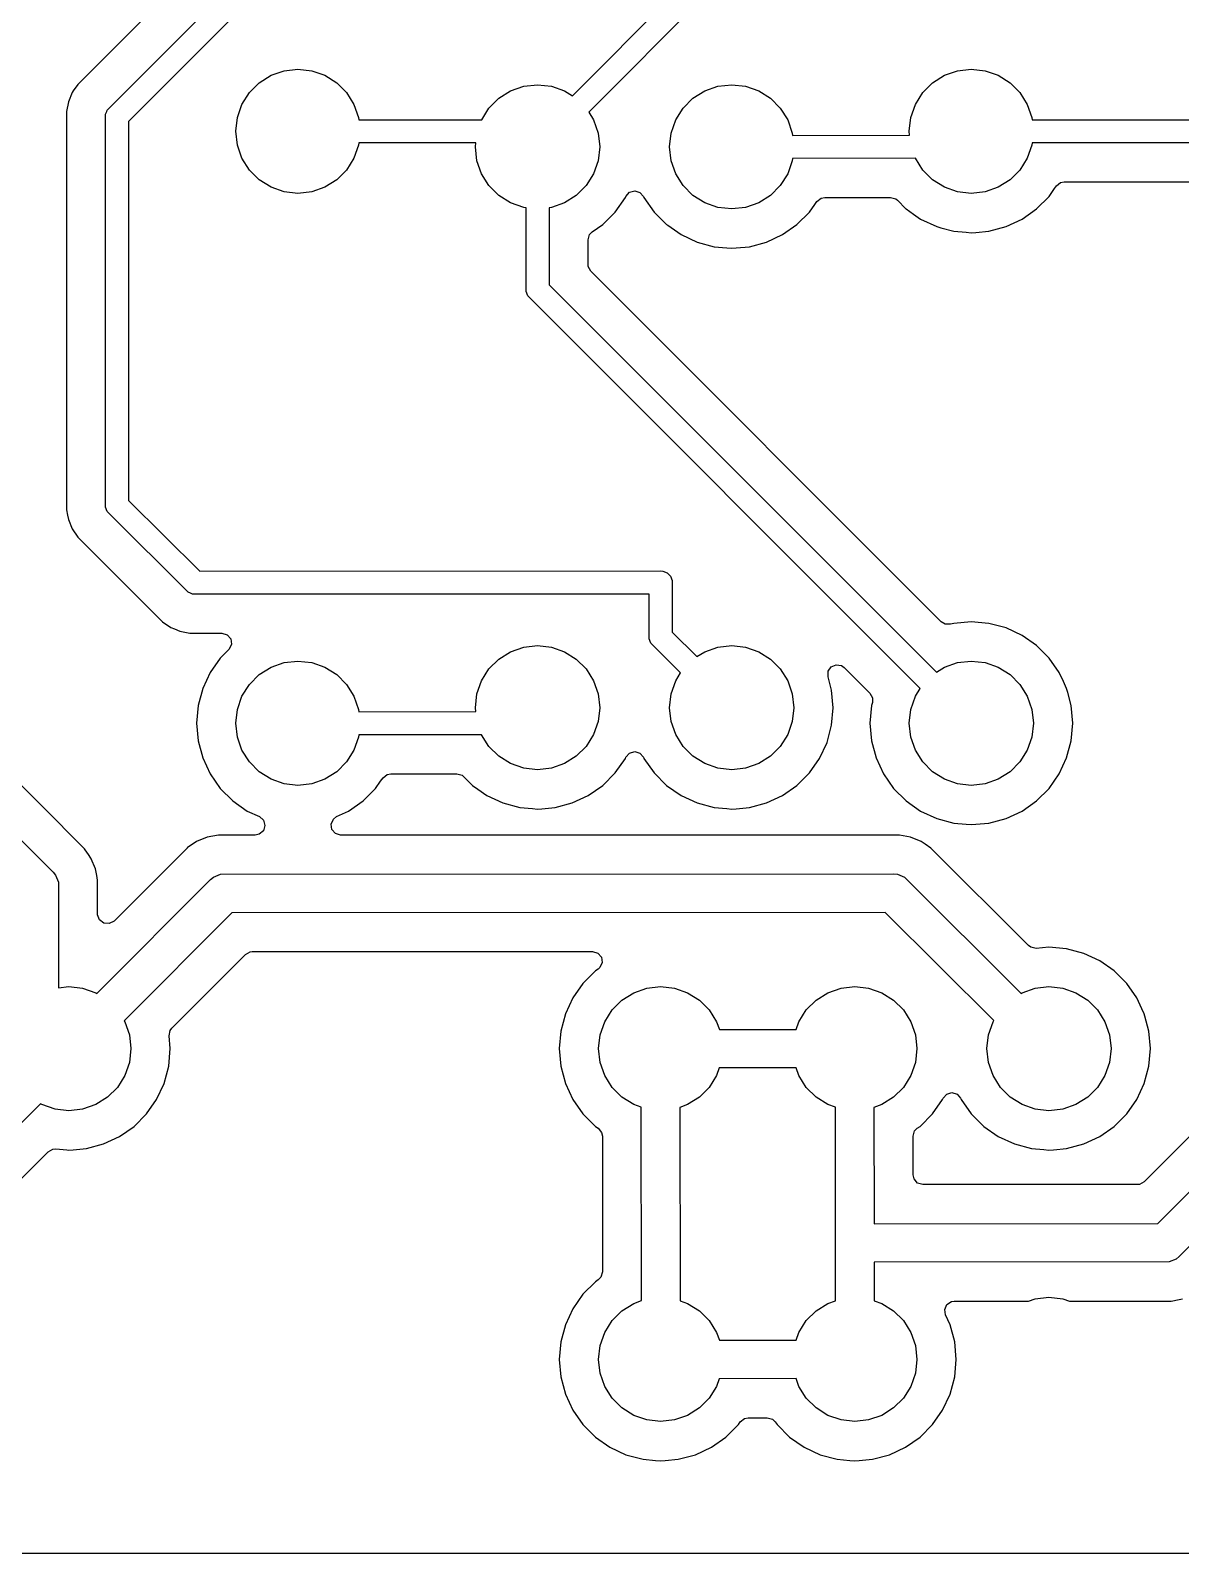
# Model space of a CAD drawing. Extents: x 3.8 to 7.11, y -5.16 to -3.03.
# Drawn here: x 4.385 to 4.968, y -5.157 to -4.386 of the extents above; entities that cross this region are included whole.
import ezdxf

# ---------------------------------------------------------------- set-up
doc = ezdxf.new("R2010")
doc.units = 0
doc.header["$MEASUREMENT"] = 0
doc.layers.add('BLACK', color=7, linetype='CONTINUOUS')

msp = doc.modelspace()

# ---------------------------------------------------------------- linework, layer by layer
at = {"layer": 'BLACK', "linetype": 'CONTINUOUS'}
for p, q in [((4.47708, -4.34497), (4.40924, -4.41281)), ((4.42422, -4.42585), (4.5037, -4.34622)), ((4.65997, -4.41861), (4.73224, -4.34622)), ((4.51017, -4.35629), (4.43493, -4.43169)), ((4.73871, -4.3563), (4.66823, -4.42689)), ((4.5072, -4.40824), (4.51386, -4.40591)), ((4.51386, -4.40591), (4.52087, -4.40512)), ((4.52087, -4.40512), (4.52787, -4.40591)), ((4.52787, -4.40591), (4.53453, -4.40824)), ((4.84854, -4.40824), (4.8552, -4.40591)), ((4.8552, -4.40591), (4.8622, -4.40512)), ((4.8622, -4.40512), (4.86921, -4.40591)), ((4.86921, -4.40591), (4.87587, -4.40824)), ((4.40924, -4.41281), (4.40699, -4.41618)), ((4.40924, -4.41281), (4.40924, -4.41281)), ((4.49624, -4.41698), (4.50123, -4.41199)), ((4.50123, -4.41199), (4.5072, -4.40824)), ((4.53453, -4.40824), (4.5405, -4.41199)), ((4.5405, -4.41199), (4.54549, -4.41698)), ((4.62866, -4.41611), (4.63531, -4.41378)), ((4.63531, -4.41378), (4.64232, -4.41299)), ((4.64232, -4.41299), (4.64933, -4.41378)), ((4.64933, -4.41378), (4.65599, -4.41611)), ((4.72708, -4.41611), (4.73374, -4.41378)), ((4.73374, -4.41378), (4.74075, -4.41299)), ((4.74075, -4.41299), (4.74776, -4.41378)), ((4.74776, -4.41378), (4.75441, -4.41611)), ((4.83758, -4.41698), (4.84257, -4.41199)), ((4.84257, -4.41199), (4.84854, -4.40824)), ((4.87587, -4.40824), (4.88184, -4.41199)), ((4.88184, -4.41199), (4.88683, -4.41698)), ((4.40451, -4.42166), (4.40352, -4.42661)), ((4.40644, -4.417), (4.40451, -4.42166)), ((4.40451, -4.42166), (4.40451, -4.42166)), ((4.40699, -4.41618), (4.40644, -4.417)), ((4.40644, -4.417), (4.40644, -4.417)), ((4.40699, -4.41618), (4.40699, -4.41618)), ((4.49016, -4.42961), (4.49249, -4.42295)), ((4.49249, -4.42295), (4.49624, -4.41698)), ((4.54549, -4.41698), (4.54924, -4.42295)), ((4.54924, -4.42295), (4.55157, -4.42961)), ((4.6177, -4.42485), (4.62269, -4.41986)), ((4.62269, -4.41986), (4.62866, -4.41611)), ((4.65599, -4.41611), (4.65997, -4.41861)), ((4.71612, -4.42485), (4.72111, -4.41986)), ((4.72111, -4.41986), (4.72708, -4.41611)), ((4.75441, -4.41611), (4.76039, -4.41986)), ((4.76039, -4.41986), (4.76537, -4.42485)), ((4.8315, -4.42961), (4.83383, -4.42295)), ((4.83383, -4.42295), (4.83758, -4.41698)), ((4.88683, -4.41698), (4.89058, -4.42295)), ((4.89058, -4.42295), (4.89291, -4.42961)), ((4.40352, -4.42661), (4.40352, -4.62851)), ((4.42323, -4.42913), (4.42334, -4.42798)), ((4.42334, -4.62714), (4.42323, -4.42913)), ((4.42334, -4.42798), (4.42391, -4.42661)), ((4.42391, -4.42661), (4.42422, -4.42585)), ((4.48937, -4.43661), (4.49016, -4.42961)), ((4.55157, -4.42961), (4.55171, -4.43079)), ((4.55171, -4.43079), (4.614, -4.43073)), ((4.614, -4.43073), (4.6177, -4.42485)), ((4.66823, -4.42689), (4.6707, -4.43082)), ((4.6707, -4.43082), (4.67303, -4.43748)), ((4.71004, -4.43748), (4.71237, -4.43082)), ((4.71237, -4.43082), (4.71612, -4.42485)), ((4.76537, -4.42485), (4.76912, -4.43082)), ((4.76912, -4.43082), (4.77145, -4.43748)), ((4.83071, -4.43661), (4.8315, -4.42961)), ((4.89291, -4.42961), (4.89305, -4.4308)), ((4.89305, -4.4308), (4.98885, -4.43073)), ((4.43493, -4.43169), (4.43504, -4.62369)), ((4.49016, -4.44362), (4.48937, -4.43661)), ((4.67303, -4.43748), (4.67382, -4.44449)), ((4.70925, -4.44449), (4.71004, -4.43748)), ((4.77145, -4.43748), (4.77159, -4.43866)), ((4.77159, -4.43866), (4.83093, -4.43861)), ((4.83093, -4.43861), (4.83071, -4.43661)), ((4.49249, -4.45028), (4.49016, -4.44362)), ((4.55157, -4.44362), (4.54924, -4.45028)), ((4.5517, -4.44249), (4.55157, -4.44362)), ((4.61106, -4.44243), (4.5517, -4.44249)), ((4.61083, -4.44449), (4.61106, -4.44243)), ((4.61162, -4.4515), (4.61083, -4.44449)), ((4.67382, -4.44449), (4.67303, -4.4515)), ((4.71004, -4.4515), (4.70925, -4.44449)), ((4.89291, -4.44362), (4.89058, -4.45028)), ((4.89304, -4.4425), (4.89291, -4.44362)), ((4.98884, -4.44243), (4.89304, -4.4425)), ((4.49624, -4.45625), (4.49249, -4.45028)), ((4.54924, -4.45028), (4.54549, -4.45625)), ((4.61395, -4.45815), (4.61162, -4.4515)), ((4.67303, -4.4515), (4.6707, -4.45815)), ((4.71237, -4.45815), (4.71004, -4.4515)), ((4.77145, -4.4515), (4.76912, -4.45815)), ((4.77158, -4.45036), (4.77145, -4.4515)), ((4.83384, -4.4503), (4.77158, -4.45036)), ((4.83758, -4.45625), (4.83384, -4.4503)), ((4.89058, -4.45028), (4.88683, -4.45625)), ((4.50123, -4.46124), (4.49624, -4.45625)), ((4.5072, -4.46499), (4.50123, -4.46124)), ((4.5405, -4.46124), (4.53453, -4.46499)), ((4.54549, -4.45625), (4.5405, -4.46124)), ((4.6177, -4.46413), (4.61395, -4.45815)), ((4.6707, -4.45815), (4.66695, -4.46413)), ((4.71612, -4.46413), (4.71237, -4.45815)), ((4.76912, -4.45815), (4.76537, -4.46413)), ((4.84257, -4.46124), (4.83758, -4.45625)), ((4.84854, -4.46499), (4.84257, -4.46124)), ((4.88184, -4.46124), (4.87587, -4.46499)), ((4.88683, -4.45625), (4.88184, -4.46124)), ((4.51386, -4.46732), (4.5072, -4.46499)), ((4.52087, -4.46811), (4.51386, -4.46732)), ((4.52787, -4.46732), (4.52087, -4.46811)), ((4.53453, -4.46499), (4.52787, -4.46732)), ((4.62269, -4.46911), (4.6177, -4.46413)), ((4.62866, -4.47287), (4.62269, -4.46911)), ((4.66196, -4.46911), (4.65599, -4.47287)), ((4.66695, -4.46413), (4.66196, -4.46911)), ((4.68683, -4.47019), (4.68711, -4.46959)), ((4.68711, -4.46959), (4.68893, -4.46753)), ((4.68893, -4.46753), (4.69157, -4.46677)), ((4.69157, -4.46677), (4.69421, -4.46757)), ((4.69421, -4.46757), (4.69596, -4.46959)), ((4.69596, -4.46959), (4.69624, -4.47019)), ((4.72111, -4.46911), (4.71612, -4.46413)), ((4.72708, -4.47287), (4.72111, -4.46911)), ((4.76039, -4.46911), (4.75441, -4.47287)), ((4.76537, -4.46413), (4.76039, -4.46911)), ((4.8552, -4.46732), (4.84854, -4.46499)), ((4.8622, -4.46811), (4.8552, -4.46732)), ((4.86921, -4.46732), (4.8622, -4.46811)), ((4.87587, -4.46499), (4.86921, -4.46732)), ((4.90158, -4.46965), (4.90443, -4.46558)), ((4.90443, -4.46558), (4.90532, -4.46431)), ((4.90532, -4.46431), (4.90747, -4.46259)), ((4.90747, -4.46259), (4.90932, -4.46222)), ((4.90932, -4.46222), (4.97257, -4.46222)), ((4.63531, -4.47519), (4.62866, -4.47287)), ((4.63646, -4.47532), (4.63531, -4.47519)), ((4.63653, -4.51788), (4.63646, -4.47532)), ((4.64933, -4.47519), (4.64816, -4.47533)), ((4.64816, -4.47533), (4.64822, -4.51444)), ((4.65599, -4.47287), (4.64933, -4.47519)), ((4.68169, -4.47753), (4.68683, -4.47019)), ((4.69624, -4.47019), (4.69624, -4.47019)), ((4.69624, -4.47019), (4.70138, -4.47753)), ((4.73374, -4.47519), (4.72708, -4.47287)), ((4.74075, -4.47598), (4.73374, -4.47519)), ((4.74776, -4.47519), (4.74075, -4.47598)), ((4.75441, -4.47287), (4.74776, -4.47519)), ((4.78012, -4.47753), (4.78283, -4.47365)), ((4.78283, -4.47365), (4.78386, -4.47218)), ((4.78386, -4.47218), (4.78601, -4.47046)), ((4.78601, -4.47046), (4.78786, -4.4701)), ((4.78786, -4.4701), (4.82126, -4.4701)), ((4.82126, -4.4701), (4.8239, -4.47087)), ((4.8239, -4.47087), (4.82471, -4.47153)), ((4.82471, -4.47153), (4.82901, -4.47583)), ((4.82901, -4.47583), (4.82917, -4.47599)), ((4.82917, -4.47599), (4.83284, -4.47856)), ((4.8879, -4.48112), (4.89524, -4.47599)), ((4.89524, -4.47599), (4.90158, -4.46965)), ((4.67001, -4.4876), (4.67536, -4.48386)), ((4.67536, -4.48386), (4.68169, -4.47753)), ((4.70138, -4.47753), (4.70771, -4.48386)), ((4.70771, -4.48386), (4.7083, -4.48427)), ((4.7083, -4.48427), (4.71505, -4.489)), ((4.76645, -4.489), (4.77379, -4.48386)), ((4.77379, -4.48386), (4.78012, -4.47753)), ((4.83284, -4.47856), (4.83651, -4.48112)), ((4.83651, -4.48112), (4.84463, -4.48491)), ((4.84463, -4.48491), (4.84463, -4.48491)), ((4.84463, -4.48491), (4.84463, -4.48491)), ((4.84463, -4.48491), (4.84671, -4.48547)), ((4.87113, -4.48723), (4.87978, -4.48491)), ((4.87978, -4.48491), (4.8879, -4.48112)), ((4.66793, -4.4916), (4.66871, -4.48896)), ((4.66793, -4.5041), (4.66793, -4.4916)), ((4.66871, -4.48896), (4.67001, -4.4876)), ((4.71505, -4.489), (4.72317, -4.49278)), ((4.72317, -4.49278), (4.73182, -4.4951)), ((4.74967, -4.4951), (4.75833, -4.49278)), ((4.75833, -4.49278), (4.76645, -4.489)), ((4.84671, -4.48547), (4.85328, -4.48723)), ((4.85328, -4.48723), (4.85965, -4.48779)), ((4.85965, -4.48779), (4.8622, -4.48801)), ((4.8622, -4.48801), (4.86444, -4.48782)), ((4.8622, -4.48801), (4.8622, -4.48801)), ((4.8622, -4.48801), (4.8622, -4.48801)), ((4.86444, -4.48782), (4.87113, -4.48723)), ((4.73182, -4.4951), (4.7382, -4.49566)), ((4.7382, -4.49566), (4.74075, -4.49588)), ((4.74075, -4.49588), (4.74298, -4.49569)), ((4.74075, -4.49588), (4.74075, -4.49588)), ((4.74075, -4.49588), (4.74075, -4.49588)), ((4.74298, -4.49569), (4.74967, -4.4951)), ((4.66804, -4.50514), (4.66793, -4.5041)), ((4.66936, -4.50755), (4.66804, -4.50514)), ((4.84697, -4.68516), (4.66936, -4.50755)), ((4.64822, -4.51444), (4.84462, -4.7107)), ((4.63741, -4.52001), (4.63653, -4.51788)), ((4.63815, -4.52091), (4.63741, -4.52001)), ((4.83634, -4.71895), (4.63815, -4.52091)), ((4.43504, -4.62369), (4.47106, -4.65956)), ((4.40352, -4.62851), (4.40405, -4.63115)), ((4.40405, -4.63115), (4.40405, -4.63115)), ((4.40405, -4.63115), (4.40451, -4.63345)), ((4.42422, -4.62927), (4.42334, -4.62714)), ((4.42496, -4.63016), (4.42422, -4.62927)), ((4.46522, -4.67026), (4.42496, -4.63016)), ((4.40451, -4.63345), (4.40451, -4.63345)), ((4.40451, -4.63345), (4.40644, -4.63812)), ((4.40644, -4.63812), (4.40924, -4.64231)), ((4.41271, -4.80026), (4.25736, -4.6449)), ((4.40924, -4.64231), (4.40924, -4.64231)), ((4.40924, -4.64231), (4.45218, -4.68525)), ((4.23622, -4.65187), (4.39672, -4.81214)), ((4.47106, -4.65956), (4.70472, -4.65945)), ((4.70472, -4.65945), (4.70588, -4.65956)), ((4.70588, -4.65956), (4.70801, -4.66044)), ((4.70801, -4.66044), (4.70963, -4.66207)), ((4.70963, -4.66207), (4.71052, -4.6642)), ((4.46647, -4.67078), (4.46522, -4.67026)), ((4.71052, -4.6642), (4.71062, -4.69041)), ((4.46735, -4.67115), (4.46647, -4.67078)), ((4.4685, -4.67126), (4.46735, -4.67115)), ((4.69884, -4.67115), (4.4685, -4.67126)), ((4.69893, -4.69387), (4.69884, -4.67115)), ((4.45218, -4.68525), (4.45218, -4.68525)), ((4.45218, -4.68525), (4.45637, -4.68805)), ((4.84894, -4.68636), (4.84697, -4.68516)), ((4.8622, -4.68522), (4.85328, -4.686)), ((4.87113, -4.686), (4.8622, -4.68522)), ((4.8622, -4.68522), (4.8622, -4.68522)), ((4.45637, -4.68805), (4.45637, -4.68805)), ((4.45637, -4.68805), (4.45637, -4.68805)), ((4.45637, -4.68805), (4.45833, -4.68886)), ((4.45833, -4.68886), (4.46103, -4.68998)), ((4.46103, -4.68998), (4.46103, -4.68998)), ((4.46103, -4.68998), (4.46103, -4.68998)), ((4.46103, -4.68998), (4.46598, -4.69096)), ((4.46598, -4.69096), (4.46598, -4.69096)), ((4.46598, -4.69096), (4.48232, -4.69096)), ((4.48232, -4.69096), (4.48496, -4.69174)), ((4.48496, -4.69174), (4.48676, -4.69382)), ((4.71062, -4.69041), (4.72312, -4.70285)), ((4.85169, -4.68643), (4.84894, -4.68636)), ((4.85328, -4.686), (4.85169, -4.68643)), ((4.85328, -4.686), (4.85328, -4.686)), ((4.87978, -4.68832), (4.87113, -4.686)), ((4.87113, -4.686), (4.87113, -4.686)), ((4.87113, -4.686), (4.87113, -4.686)), ((4.87113, -4.686), (4.87113, -4.686)), ((4.87113, -4.686), (4.87113, -4.686)), ((4.8879, -4.6921), (4.87978, -4.68832)), ((4.87978, -4.68832), (4.87978, -4.68832)), ((4.89524, -4.69724), (4.8879, -4.6921)), ((4.8879, -4.6921), (4.8879, -4.6921)), ((4.48577, -4.6993), (4.48149, -4.70358)), ((4.48601, -4.69904), (4.48577, -4.6993)), ((4.48715, -4.69654), (4.48601, -4.69904)), ((4.48676, -4.69382), (4.48715, -4.69654)), ((4.62269, -4.70412), (4.62866, -4.70036)), ((4.62866, -4.70036), (4.63531, -4.69803)), ((4.63531, -4.69803), (4.64232, -4.69724)), ((4.64232, -4.69724), (4.64933, -4.69803)), ((4.64933, -4.69803), (4.65599, -4.70036)), ((4.65599, -4.70036), (4.66196, -4.70412)), ((4.69981, -4.696), (4.69893, -4.69387)), ((4.70055, -4.69689), (4.69981, -4.696)), ((4.71485, -4.71113), (4.70055, -4.69689)), ((4.72312, -4.70285), (4.72708, -4.70036)), ((4.72708, -4.70036), (4.73374, -4.69803)), ((4.73374, -4.69803), (4.74075, -4.69724)), ((4.74075, -4.69724), (4.74776, -4.69803)), ((4.74776, -4.69803), (4.75441, -4.70036)), ((4.75441, -4.70036), (4.76039, -4.70412)), ((4.90158, -4.70358), (4.89524, -4.69724)), ((4.48149, -4.70358), (4.47636, -4.71092)), ((4.50123, -4.71199), (4.5072, -4.70824)), ((4.5072, -4.70824), (4.51386, -4.70591)), ((4.51386, -4.70591), (4.52087, -4.70512)), ((4.52087, -4.70512), (4.52787, -4.70591)), ((4.52787, -4.70591), (4.53453, -4.70824)), ((4.53453, -4.70824), (4.5405, -4.71199)), ((4.6177, -4.7091), (4.62269, -4.70412)), ((4.66196, -4.70412), (4.66695, -4.7091)), ((4.76039, -4.70412), (4.76537, -4.7091)), ((4.78962, -4.71032), (4.79116, -4.70804)), ((4.79116, -4.70804), (4.79369, -4.70696)), ((4.79369, -4.70696), (4.7964, -4.70741)), ((4.7964, -4.70741), (4.79772, -4.70835)), ((4.79772, -4.70835), (4.81075, -4.72138)), ((4.84462, -4.7107), (4.84854, -4.70824)), ((4.84854, -4.70824), (4.8552, -4.70591)), ((4.8552, -4.70591), (4.8622, -4.70512)), ((4.8622, -4.70512), (4.86921, -4.70591)), ((4.86921, -4.70591), (4.87587, -4.70824)), ((4.87587, -4.70824), (4.88184, -4.71199)), ((4.90672, -4.71092), (4.90158, -4.70358)), ((4.90158, -4.70358), (4.90158, -4.70358)), ((4.47636, -4.71092), (4.47257, -4.71904)), ((4.47636, -4.71092), (4.47636, -4.71092)), ((4.49624, -4.71698), (4.50123, -4.71199)), ((4.5405, -4.71199), (4.54549, -4.71698)), ((4.61162, -4.72173), (4.61395, -4.71507)), ((4.61395, -4.71507), (4.6177, -4.7091)), ((4.66695, -4.7091), (4.6707, -4.71507)), ((4.6707, -4.71507), (4.67303, -4.72173)), ((4.71004, -4.72173), (4.71237, -4.71507)), ((4.71237, -4.71507), (4.71485, -4.71113)), ((4.76537, -4.7091), (4.76912, -4.71507)), ((4.76912, -4.71507), (4.77145, -4.72173)), ((4.78956, -4.71307), (4.78962, -4.71032)), ((4.79136, -4.71982), (4.78956, -4.71307)), ((4.88184, -4.71199), (4.88683, -4.71698)), ((4.90885, -4.7155), (4.90672, -4.71092)), ((4.9105, -4.71904), (4.90885, -4.7155)), ((4.47257, -4.71904), (4.47025, -4.72769)), ((4.47257, -4.71904), (4.47257, -4.71904)), ((4.49016, -4.72961), (4.49249, -4.72295)), ((4.49249, -4.72295), (4.49624, -4.71698)), ((4.54549, -4.71698), (4.54924, -4.72295)), ((4.54924, -4.72295), (4.55157, -4.72961)), ((4.61083, -4.72874), (4.61162, -4.72173)), ((4.67303, -4.72173), (4.67382, -4.72874)), ((4.70925, -4.72874), (4.71004, -4.72173)), ((4.77145, -4.72173), (4.77224, -4.72874)), ((4.79214, -4.72874), (4.79136, -4.71982)), ((4.81075, -4.72138), (4.81207, -4.72379)), ((4.81207, -4.72379), (4.81202, -4.7261)), ((4.8315, -4.72961), (4.83383, -4.72295)), ((4.83383, -4.72295), (4.83634, -4.71895)), ((4.88683, -4.71698), (4.89058, -4.72295)), ((4.89058, -4.72295), (4.89291, -4.72961)), ((4.91106, -4.72112), (4.9105, -4.71904)), ((4.9105, -4.71904), (4.9105, -4.71904)), ((4.91282, -4.72769), (4.91106, -4.72112)), ((4.47025, -4.72769), (4.46947, -4.73661)), ((4.47025, -4.72769), (4.47025, -4.72769)), ((4.48937, -4.73661), (4.49016, -4.72961)), ((4.55157, -4.72961), (4.55171, -4.73079)), ((4.55171, -4.73079), (4.61105, -4.73073)), ((4.61105, -4.73073), (4.61083, -4.72874)), ((4.67382, -4.72874), (4.67303, -4.73575)), ((4.71004, -4.73575), (4.70925, -4.72874)), ((4.77224, -4.72874), (4.77145, -4.73575)), ((4.79136, -4.73767), (4.79214, -4.72874)), ((4.81159, -4.72769), (4.81081, -4.73661)), ((4.81202, -4.7261), (4.81159, -4.72769)), ((4.81159, -4.72769), (4.81159, -4.72769)), ((4.83071, -4.73661), (4.8315, -4.72961)), ((4.89291, -4.72961), (4.8937, -4.73661)), ((4.9136, -4.73661), (4.91282, -4.72769)), ((4.46947, -4.73661), (4.46947, -4.73661)), ((4.46947, -4.73661), (4.47025, -4.74554)), ((4.49016, -4.74362), (4.48937, -4.73661)), ((4.67303, -4.73575), (4.6707, -4.74241)), ((4.71237, -4.74241), (4.71004, -4.73575)), ((4.77145, -4.73575), (4.76912, -4.74241)), ((4.78904, -4.74632), (4.79136, -4.73767)), ((4.81081, -4.73661), (4.81081, -4.73661)), ((4.81081, -4.73661), (4.81159, -4.74554)), ((4.8315, -4.74362), (4.83071, -4.73661)), ((4.8937, -4.73661), (4.89291, -4.74362)), ((4.91282, -4.74554), (4.9136, -4.73661)), ((4.47025, -4.74554), (4.47025, -4.74554)), ((4.47025, -4.74554), (4.47257, -4.75419)), ((4.49249, -4.75028), (4.49016, -4.74362)), ((4.55157, -4.74362), (4.54924, -4.75028)), ((4.5517, -4.74249), (4.55157, -4.74362)), ((4.61396, -4.74243), (4.5517, -4.74249)), ((4.6177, -4.74838), (4.61396, -4.74243)), ((4.6707, -4.74241), (4.66695, -4.74838)), ((4.71612, -4.74838), (4.71237, -4.74241)), ((4.76912, -4.74241), (4.76537, -4.74838)), ((4.78526, -4.75444), (4.78904, -4.74632)), ((4.81159, -4.74554), (4.81159, -4.74554)), ((4.81159, -4.74554), (4.81391, -4.75419)), ((4.83383, -4.75028), (4.8315, -4.74362)), ((4.89291, -4.74362), (4.89058, -4.75028)), ((4.9105, -4.75419), (4.91282, -4.74554)), ((4.47257, -4.75419), (4.47257, -4.75419)), ((4.47257, -4.75419), (4.47636, -4.76231)), ((4.49624, -4.75625), (4.49249, -4.75028)), ((4.54924, -4.75028), (4.54549, -4.75625)), ((4.62269, -4.75336), (4.6177, -4.74838)), ((4.62866, -4.75712), (4.62269, -4.75336)), ((4.66196, -4.75336), (4.65599, -4.75712)), ((4.66695, -4.74838), (4.66196, -4.75336)), ((4.68169, -4.76178), (4.68683, -4.75444)), ((4.68683, -4.75444), (4.68711, -4.75384)), ((4.68711, -4.75384), (4.68893, -4.75178)), ((4.68893, -4.75178), (4.69157, -4.75102)), ((4.69157, -4.75102), (4.69421, -4.75182)), ((4.69421, -4.75182), (4.69596, -4.75384)), ((4.69596, -4.75384), (4.69624, -4.75444)), ((4.69624, -4.75444), (4.69624, -4.75444)), ((4.69624, -4.75444), (4.70138, -4.76178)), ((4.72111, -4.75336), (4.71612, -4.74838)), ((4.72708, -4.75712), (4.72111, -4.75336)), ((4.76039, -4.75336), (4.75441, -4.75712)), ((4.76537, -4.74838), (4.76039, -4.75336)), ((4.78012, -4.76178), (4.78526, -4.75444)), ((4.81391, -4.75419), (4.81391, -4.75419)), ((4.81391, -4.75419), (4.81769, -4.76231)), ((4.83758, -4.75625), (4.83383, -4.75028)), ((4.89058, -4.75028), (4.88683, -4.75625)), ((4.90672, -4.76231), (4.9105, -4.75419)), ((4.47636, -4.76231), (4.47636, -4.76231)), ((4.47636, -4.76231), (4.48149, -4.76965)), ((4.50123, -4.76124), (4.49624, -4.75625)), ((4.5072, -4.76499), (4.50123, -4.76124)), ((4.5405, -4.76124), (4.53453, -4.76499)), ((4.54549, -4.75625), (4.5405, -4.76124)), ((4.56398, -4.76431), (4.56613, -4.76259)), ((4.56613, -4.76259), (4.56798, -4.76222)), ((4.56798, -4.76222), (4.60138, -4.76222)), ((4.60138, -4.76222), (4.60402, -4.763)), ((4.63531, -4.75945), (4.62866, -4.75712)), ((4.64232, -4.76024), (4.63531, -4.75945)), ((4.64933, -4.75945), (4.64232, -4.76024)), ((4.65599, -4.75712), (4.64933, -4.75945)), ((4.67536, -4.76811), (4.68169, -4.76178)), ((4.70138, -4.76178), (4.70771, -4.76811)), ((4.73374, -4.75945), (4.72708, -4.75712)), ((4.74075, -4.76024), (4.73374, -4.75945)), ((4.74776, -4.75945), (4.74075, -4.76024)), ((4.75441, -4.75712), (4.74776, -4.75945)), ((4.77379, -4.76811), (4.78012, -4.76178)), ((4.81769, -4.76231), (4.81769, -4.76231)), ((4.81769, -4.76231), (4.82283, -4.76965)), ((4.84257, -4.76124), (4.83758, -4.75625)), ((4.84854, -4.76499), (4.84257, -4.76124)), ((4.88184, -4.76124), (4.87587, -4.76499)), ((4.88683, -4.75625), (4.88184, -4.76124)), ((4.90158, -4.76965), (4.90672, -4.76231)), ((4.48149, -4.76965), (4.48783, -4.77599)), ((4.51386, -4.76732), (4.5072, -4.76499)), ((4.52087, -4.76811), (4.51386, -4.76732)), ((4.52787, -4.76732), (4.52087, -4.76811)), ((4.53453, -4.76499), (4.52787, -4.76732)), ((4.5539, -4.77599), (4.56024, -4.76965)), ((4.56024, -4.76965), (4.56277, -4.76604)), ((4.56277, -4.76604), (4.56398, -4.76431)), ((4.60402, -4.763), (4.60483, -4.76365)), ((4.60483, -4.76365), (4.60886, -4.76768)), ((4.60886, -4.76768), (4.60929, -4.76811)), ((4.60929, -4.76811), (4.61196, -4.76998)), ((4.61196, -4.76998), (4.61662, -4.77325)), ((4.66802, -4.77325), (4.67536, -4.76811)), ((4.70771, -4.76811), (4.70771, -4.76811)), ((4.70771, -4.76811), (4.71505, -4.77325)), ((4.76645, -4.77325), (4.77379, -4.76811)), ((4.82283, -4.76965), (4.82917, -4.77599)), ((4.8552, -4.76732), (4.84854, -4.76499)), ((4.8622, -4.76811), (4.8552, -4.76732)), ((4.86921, -4.76732), (4.8622, -4.76811)), ((4.87587, -4.76499), (4.86921, -4.76732)), ((4.89524, -4.77599), (4.90158, -4.76965)), ((4.48783, -4.77599), (4.48783, -4.77599)), ((4.48783, -4.77599), (4.49517, -4.78112)), ((4.54656, -4.78112), (4.5539, -4.77599)), ((4.61662, -4.77325), (4.62474, -4.77704)), ((4.62474, -4.77704), (4.6334, -4.77936)), ((4.65125, -4.77936), (4.6599, -4.77704)), ((4.6599, -4.77704), (4.66802, -4.77325)), ((4.71505, -4.77325), (4.72317, -4.77704)), ((4.72317, -4.77704), (4.73182, -4.77936)), ((4.74967, -4.77936), (4.75833, -4.77704)), ((4.75833, -4.77704), (4.76645, -4.77325)), ((4.82917, -4.77599), (4.82917, -4.77599)), ((4.82917, -4.77599), (4.83651, -4.78112)), ((4.8879, -4.78112), (4.89524, -4.77599)), ((4.49517, -4.78112), (4.50129, -4.78398)), ((4.50129, -4.78398), (4.50336, -4.7858)), ((4.50336, -4.7858), (4.50411, -4.78844)), ((4.53767, -4.78771), (4.53881, -4.78521)), ((4.53881, -4.78521), (4.54044, -4.78398)), ((4.54044, -4.78398), (4.54656, -4.78112)), ((4.6334, -4.77936), (4.63977, -4.77991)), ((4.63977, -4.77991), (4.64232, -4.78014)), ((4.64232, -4.78014), (4.64455, -4.77994)), ((4.64232, -4.78014), (4.64232, -4.78014)), ((4.64232, -4.78014), (4.64232, -4.78014)), ((4.64455, -4.77994), (4.65125, -4.77936)), ((4.73182, -4.77936), (4.7382, -4.77991)), ((4.7382, -4.77991), (4.74075, -4.78014)), ((4.74075, -4.78014), (4.74298, -4.77994)), ((4.74075, -4.78014), (4.74075, -4.78014)), ((4.74075, -4.78014), (4.74075, -4.78014)), ((4.74298, -4.77994), (4.74967, -4.77936)), ((4.83651, -4.78112), (4.84463, -4.78491)), ((4.84463, -4.78491), (4.85328, -4.78723)), ((4.87113, -4.78723), (4.87978, -4.78491)), ((4.87978, -4.78491), (4.8879, -4.78112)), ((4.48055, -4.79329), (4.47485, -4.79442)), ((4.49923, -4.79329), (4.48055, -4.79329)), ((4.50122, -4.79286), (4.49923, -4.79329)), ((4.50332, -4.79108), (4.50122, -4.79286)), ((4.50411, -4.78844), (4.50332, -4.79108)), ((4.53806, -4.79043), (4.53767, -4.78771)), ((4.53986, -4.79251), (4.53806, -4.79043)), ((4.5425, -4.79329), (4.53986, -4.79251)), ((4.82574, -4.79329), (4.5425, -4.79329)), ((4.83145, -4.79442), (4.82574, -4.79329)), ((4.82574, -4.79329), (4.82574, -4.79329)), ((4.85328, -4.78723), (4.85965, -4.78779)), ((4.85965, -4.78779), (4.8622, -4.78801)), ((4.8622, -4.78801), (4.86444, -4.78782)), ((4.8622, -4.78801), (4.8622, -4.78801)), ((4.8622, -4.78801), (4.8622, -4.78801)), ((4.86444, -4.78782), (4.87113, -4.78723)), ((4.41303, -4.80074), (4.41271, -4.80026)), ((4.41271, -4.80026), (4.41271, -4.80026)), ((4.41465, -4.80316), (4.41303, -4.80074)), ((4.46463, -4.79988), (4.42764, -4.83687)), ((4.46477, -4.79979), (4.46463, -4.79988)), ((4.46463, -4.79988), (4.46463, -4.79988)), ((4.46947, -4.79665), (4.46477, -4.79979)), ((4.46477, -4.79979), (4.46477, -4.79979)), ((4.47485, -4.79442), (4.46947, -4.79665)), ((4.46947, -4.79665), (4.46947, -4.79665)), ((4.47485, -4.79442), (4.47485, -4.79442)), ((4.83683, -4.79665), (4.83145, -4.79442)), ((4.83145, -4.79442), (4.83145, -4.79442)), ((4.83877, -4.79795), (4.83683, -4.79665)), ((4.84167, -4.79988), (4.83877, -4.79795)), ((4.83877, -4.79795), (4.83877, -4.79795)), ((4.89113, -4.84934), (4.84167, -4.79988)), ((4.84167, -4.79988), (4.84167, -4.79988)), ((4.41595, -4.8051), (4.41465, -4.80316)), ((4.41597, -4.80514), (4.41595, -4.8051)), ((4.41604, -4.80532), (4.41597, -4.80514)), ((4.41818, -4.81048), (4.41604, -4.80532)), ((4.39672, -4.81214), (4.39795, -4.81363)), ((4.39795, -4.81363), (4.39942, -4.81718)), ((4.41835, -4.81134), (4.41818, -4.81048)), ((4.41883, -4.81377), (4.41835, -4.81134)), ((4.41931, -4.81619), (4.41883, -4.81377)), ((4.41899, -4.87358), (4.4765, -4.81587)), ((4.41931, -4.83342), (4.41931, -4.81619)), ((4.4765, -4.81587), (4.478, -4.81465)), ((4.478, -4.81465), (4.48154, -4.81318)), ((4.478, -4.81465), (4.478, -4.81465)), ((4.48154, -4.81318), (4.82283, -4.81299)), ((4.82283, -4.81299), (4.82475, -4.81318)), ((4.82475, -4.81318), (4.8283, -4.81465)), ((4.8283, -4.81465), (4.82831, -4.81466)), ((4.82831, -4.81466), (4.88738, -4.87353)), ((4.39942, -4.81718), (4.39942, -4.81719)), ((4.39942, -4.81719), (4.39956, -4.87066)), ((4.41932, -4.83376), (4.41931, -4.83342)), ((4.42028, -4.83634), (4.41932, -4.83376)), ((4.42249, -4.83799), (4.42028, -4.83634)), ((4.42523, -4.83819), (4.42249, -4.83799)), ((4.42764, -4.83687), (4.42523, -4.83819)), ((4.48729, -4.83268), (4.43277, -4.88738)), ((4.81858, -4.83249), (4.48729, -4.83268)), ((4.87358, -4.8873), (4.81858, -4.83249)), ((5.07959, -4.83925), (4.94982, -4.96902)), ((4.45696, -4.89113), (4.49427, -4.85381)), ((4.49427, -4.85381), (4.49669, -4.85249)), ((4.49669, -4.85249), (4.49773, -4.85238)), ((4.49773, -4.85238), (4.67023, -4.85238)), ((4.67023, -4.85238), (4.67287, -4.85316)), ((4.67287, -4.85316), (4.67467, -4.85524)), ((4.67467, -4.85524), (4.67506, -4.85796)), ((4.89231, -4.85021), (4.89113, -4.84934)), ((4.89501, -4.85075), (4.89231, -4.85021)), ((4.90157, -4.85018), (4.89501, -4.85075)), ((4.9105, -4.85096), (4.90157, -4.85018)), ((4.90157, -4.85018), (4.90157, -4.85018)), ((4.91915, -4.85328), (4.9105, -4.85096)), ((4.9105, -4.85096), (4.9105, -4.85096)), ((4.9105, -4.85096), (4.9105, -4.85096)), ((4.9105, -4.85096), (4.9105, -4.85096)), ((4.9105, -4.85096), (4.9105, -4.85096)), ((4.92727, -4.85706), (4.91915, -4.85328)), ((4.91915, -4.85328), (4.91915, -4.85328)), ((4.95681, -4.99016), (5.09147, -4.85525)), ((4.67169, -4.8622), (4.66535, -4.86854)), ((4.67303, -4.86126), (4.67169, -4.8622)), ((4.67392, -4.86046), (4.67303, -4.86126)), ((4.67506, -4.85796), (4.67392, -4.86046)), ((4.93461, -4.8622), (4.92727, -4.85706)), ((4.92727, -4.85706), (4.92727, -4.85706)), ((4.94095, -4.86854), (4.93461, -4.8622)), ((4.39956, -4.87066), (4.40472, -4.87008)), ((4.40472, -4.87008), (4.41173, -4.87087)), ((4.41173, -4.87087), (4.41839, -4.8732)), ((4.66535, -4.86854), (4.66021, -4.87588)), ((4.69106, -4.8732), (4.69772, -4.87087)), ((4.69772, -4.87087), (4.70472, -4.87008)), ((4.70472, -4.87008), (4.71173, -4.87087)), ((4.71173, -4.87087), (4.71839, -4.8732)), ((4.78948, -4.8732), (4.79614, -4.87087)), ((4.79614, -4.87087), (4.80315, -4.87008)), ((4.80315, -4.87008), (4.81016, -4.87087)), ((4.81016, -4.87087), (4.81682, -4.8732)), ((4.88791, -4.8732), (4.89457, -4.87087)), ((4.89457, -4.87087), (4.90157, -4.87008)), ((4.90157, -4.87008), (4.90858, -4.87087)), ((4.90858, -4.87087), (4.91524, -4.8732)), ((4.94609, -4.87588), (4.94095, -4.86854)), ((4.94095, -4.86854), (4.94095, -4.86854)), ((4.41839, -4.8732), (4.41899, -4.87358)), ((4.66021, -4.87588), (4.65643, -4.884)), ((4.66021, -4.87588), (4.66021, -4.87588)), ((4.6801, -4.88194), (4.68509, -4.87695)), ((4.68509, -4.87695), (4.69106, -4.8732)), ((4.71839, -4.8732), (4.72436, -4.87695)), ((4.72436, -4.87695), (4.72935, -4.88194)), ((4.77853, -4.88194), (4.78351, -4.87695)), ((4.78351, -4.87695), (4.78948, -4.8732)), ((4.81682, -4.8732), (4.82279, -4.87695)), ((4.82279, -4.87695), (4.82777, -4.88194)), ((4.88738, -4.87353), (4.88791, -4.8732)), ((4.91524, -4.8732), (4.92121, -4.87695)), ((4.92121, -4.87695), (4.9262, -4.88194)), ((4.94863, -4.88133), (4.94609, -4.87588)), ((5.10224, -4.87205), (4.96759, -5.00696)), ((4.65643, -4.884), (4.65411, -4.89265)), ((4.65643, -4.884), (4.65643, -4.884)), ((4.67635, -4.88791), (4.6801, -4.88194)), ((4.72935, -4.88194), (4.7331, -4.88791)), ((4.77477, -4.88791), (4.77853, -4.88194)), ((4.82777, -4.88194), (4.83153, -4.88791)), ((4.9262, -4.88194), (4.92995, -4.88791)), ((4.94987, -4.884), (4.94863, -4.88133)), ((4.95018, -4.88516), (4.94987, -4.884)), ((4.94987, -4.884), (4.94987, -4.884)), ((4.95219, -4.89265), (4.95018, -4.88516)), ((4.43277, -4.88738), (4.4331, -4.88791)), ((4.4331, -4.88791), (4.43543, -4.89457)), ((4.45555, -4.89501), (4.45609, -4.89231)), ((4.45609, -4.89231), (4.45696, -4.89113)), ((4.65411, -4.89265), (4.65333, -4.90157)), ((4.65411, -4.89265), (4.65411, -4.89265)), ((4.67402, -4.89457), (4.67635, -4.88791)), ((4.7331, -4.88791), (4.73448, -4.89186)), ((4.73448, -4.89186), (4.77342, -4.89179)), ((4.77342, -4.89179), (4.77477, -4.88791)), ((4.83153, -4.88791), (4.83386, -4.89457)), ((4.87087, -4.89457), (4.8732, -4.88791)), ((4.8732, -4.88791), (4.87358, -4.8873)), ((4.92995, -4.88791), (4.93228, -4.89457)), ((4.95297, -4.90157), (4.95219, -4.89265)), ((4.43543, -4.89457), (4.43622, -4.90157)), ((4.43622, -4.90157), (4.43543, -4.90858)), ((4.45534, -4.9105), (4.45612, -4.90157)), ((4.45612, -4.90157), (4.45555, -4.89501)), ((4.65333, -4.90157), (4.65333, -4.90157)), ((4.65333, -4.90157), (4.65411, -4.9105)), ((4.67323, -4.90157), (4.67402, -4.89457)), ((4.67402, -4.90858), (4.67323, -4.90157)), ((4.83386, -4.89457), (4.83465, -4.90157)), ((4.83465, -4.90157), (4.83386, -4.90858)), ((4.87008, -4.90157), (4.87087, -4.89457)), ((4.87087, -4.90858), (4.87008, -4.90157)), ((4.93228, -4.89457), (4.93307, -4.90157)), ((4.93307, -4.90157), (4.93228, -4.90858)), ((4.95219, -4.9105), (4.95297, -4.90157)), ((4.43543, -4.90858), (4.4331, -4.91524)), ((4.67635, -4.91524), (4.67402, -4.90858)), ((4.83386, -4.90858), (4.83153, -4.91524)), ((4.8732, -4.91524), (4.87087, -4.90858)), ((4.93228, -4.90858), (4.92995, -4.91524)), ((4.4331, -4.91524), (4.42935, -4.92121)), ((4.45302, -4.91915), (4.45534, -4.9105)), ((4.65411, -4.9105), (4.65411, -4.9105)), ((4.65411, -4.9105), (4.65643, -4.91915)), ((4.6801, -4.92121), (4.67635, -4.91524)), ((4.7331, -4.91524), (4.72935, -4.92121)), ((4.73446, -4.91136), (4.7331, -4.91524)), ((4.77339, -4.91129), (4.73446, -4.91136)), ((4.77477, -4.91524), (4.77339, -4.91129)), ((4.77853, -4.92121), (4.77477, -4.91524)), ((4.83153, -4.91524), (4.82777, -4.92121)), ((4.87695, -4.92121), (4.8732, -4.91524)), ((4.92995, -4.91524), (4.9262, -4.92121)), ((4.94987, -4.91915), (4.95219, -4.9105)), ((4.42935, -4.92121), (4.42436, -4.9262)), ((4.44923, -4.92727), (4.45302, -4.91915)), ((4.65643, -4.91915), (4.65643, -4.91915)), ((4.65643, -4.91915), (4.66021, -4.92727)), ((4.68509, -4.9262), (4.6801, -4.92121)), ((4.72935, -4.92121), (4.72436, -4.9262)), ((4.78351, -4.9262), (4.77853, -4.92121)), ((4.82777, -4.92121), (4.82279, -4.9262)), ((4.84794, -4.92668), (4.84976, -4.92461)), ((4.84976, -4.92461), (4.8524, -4.92386)), ((4.8524, -4.92386), (4.85503, -4.92466)), ((4.85503, -4.92466), (4.85679, -4.92668)), ((4.88194, -4.9262), (4.87695, -4.92121)), ((4.9262, -4.92121), (4.92121, -4.9262)), ((4.94609, -4.92727), (4.94987, -4.91915)), ((4.39044, -4.92956), (4.29357, -5.02664)), ((4.39106, -4.92995), (4.39044, -4.92956)), ((4.39772, -4.93228), (4.39106, -4.92995)), ((4.40472, -4.93307), (4.39772, -4.93228)), ((4.41173, -4.93228), (4.40472, -4.93307)), ((4.41839, -4.92995), (4.41173, -4.93228)), ((4.42436, -4.9262), (4.41839, -4.92995)), ((4.4441, -4.93461), (4.44923, -4.92727)), ((4.66021, -4.92727), (4.66021, -4.92727)), ((4.66021, -4.92727), (4.66535, -4.93461)), ((4.69106, -4.92995), (4.68509, -4.9262)), ((4.69492, -4.9313), (4.69106, -4.92995)), ((4.69503, -5.02929), (4.69492, -4.9313)), ((4.71839, -4.92995), (4.71442, -4.93134)), ((4.71442, -4.93134), (4.71453, -5.02933)), ((4.72436, -4.9262), (4.71839, -4.92995)), ((4.78948, -4.92995), (4.78351, -4.9262)), ((4.79334, -4.9313), (4.78948, -4.92995)), ((4.79342, -4.99883), (4.79334, -4.9313)), ((4.81682, -4.92995), (4.81284, -4.93134)), ((4.81284, -4.93134), (4.81291, -4.99033)), ((4.82279, -4.9262), (4.81682, -4.92995)), ((4.84252, -4.93461), (4.84766, -4.92727)), ((4.84766, -4.92727), (4.84794, -4.92668)), ((4.85679, -4.92668), (4.85706, -4.92727)), ((4.85706, -4.92727), (4.85706, -4.92727)), ((4.85706, -4.92727), (4.8622, -4.93461)), ((4.88791, -4.92995), (4.88194, -4.9262)), ((4.89457, -4.93228), (4.88791, -4.92995)), ((4.90157, -4.93307), (4.89457, -4.93228)), ((4.90858, -4.93228), (4.90157, -4.93307)), ((4.91524, -4.92995), (4.90858, -4.93228)), ((4.92121, -4.9262), (4.91524, -4.92995)), ((4.94095, -4.93461), (4.94609, -4.92727)), ((4.43776, -4.94095), (4.4441, -4.93461)), ((4.66535, -4.93461), (4.67169, -4.94095)), ((4.83619, -4.94095), (4.84252, -4.93461)), ((4.84252, -4.93461), (4.84252, -4.93461)), ((4.8622, -4.93461), (4.86854, -4.94095)), ((4.93461, -4.94095), (4.94095, -4.93461)), ((4.4223, -4.94987), (4.43042, -4.94609)), ((4.43042, -4.94609), (4.43776, -4.94095)), ((4.67169, -4.94095), (4.6731, -4.94193)), ((4.6731, -4.94193), (4.67481, -4.94408)), ((4.67481, -4.94408), (4.67518, -4.94593)), ((4.67518, -4.94593), (4.67518, -5.0147)), ((4.8327, -4.94593), (4.83347, -4.94329)), ((4.8327, -4.96557), (4.8327, -4.94593)), ((4.83347, -4.94329), (4.83478, -4.94193)), ((4.83478, -4.94193), (4.83619, -4.94095)), ((4.86854, -4.94095), (4.86854, -4.94095)), ((4.86854, -4.94095), (4.87588, -4.94609)), ((4.87588, -4.94609), (4.884, -4.94987)), ((4.91915, -4.94987), (4.92727, -4.94609)), ((4.92727, -4.94609), (4.93461, -4.94095)), ((4.30545, -5.04264), (4.39428, -4.95381)), ((4.39428, -4.95381), (4.39669, -4.95249)), ((4.39669, -4.95249), (4.39815, -4.9524)), ((4.39815, -4.9524), (4.40375, -4.95289)), ((4.40375, -4.95289), (4.40472, -4.95297)), ((4.40472, -4.95297), (4.40696, -4.95278)), ((4.40472, -4.95297), (4.40472, -4.95297)), ((4.40472, -4.95297), (4.40472, -4.95297)), ((4.40696, -4.95278), (4.41365, -4.95219)), ((4.41365, -4.95219), (4.4223, -4.94987)), ((4.884, -4.94987), (4.89265, -4.95219)), ((4.89265, -4.95219), (4.89902, -4.95275)), ((4.89902, -4.95275), (4.90157, -4.95297)), ((4.90157, -4.95297), (4.90381, -4.95278)), ((4.90157, -4.95297), (4.90157, -4.95297)), ((4.90157, -4.95297), (4.90157, -4.95297)), ((4.90381, -4.95278), (4.9105, -4.95219)), ((4.9105, -4.95219), (4.91915, -4.94987)), ((4.83314, -4.9676), (4.8327, -4.96557)), ((4.83494, -4.96968), (4.83314, -4.9676)), ((4.83758, -4.97045), (4.83494, -4.96968)), ((4.94637, -4.97045), (4.83758, -4.97045)), ((4.94741, -4.97034), (4.94637, -4.97045)), ((4.94982, -4.96902), (4.94741, -4.97034)), ((4.81291, -4.99033), (4.95681, -4.99016)), ((4.79331, -5), (4.79342, -4.99883)), ((4.7934, -5.02931), (4.79331, -5)), ((4.96255, -5.00965), (4.81293, -5.00983)), ((4.81293, -5.00983), (4.81296, -5.02933)), ((4.9661, -5.00818), (4.96255, -5.00965)), ((4.96759, -5.00696), (4.9661, -5.00818)), ((4.9661, -5.00818), (4.9661, -5.00818)), ((4.6744, -5.01734), (4.6731, -5.0187)), ((4.67518, -5.0147), (4.6744, -5.01734)), ((4.67169, -5.01968), (4.66535, -5.02602)), ((4.6731, -5.0187), (4.67169, -5.01968)), ((4.66535, -5.02602), (4.66021, -5.03336)), ((4.68509, -5.03443), (4.69106, -5.03068)), ((4.69106, -5.03068), (4.69503, -5.02929)), ((4.71453, -5.02933), (4.71839, -5.03068)), ((4.71839, -5.03068), (4.72436, -5.03443)), ((4.78351, -5.03443), (4.78948, -5.03068)), ((4.78948, -5.03068), (4.7934, -5.02931)), ((4.81296, -5.02933), (4.81682, -5.03068)), ((4.81682, -5.03068), (4.82279, -5.03443)), ((4.84871, -5.03377), (4.84983, -5.03126)), ((4.84983, -5.03126), (4.85213, -5.02976)), ((4.85213, -5.02976), (4.85355, -5.02955)), ((4.85355, -5.02955), (4.89114, -5.02955)), ((4.89114, -5.02955), (4.89457, -5.02835)), ((4.89457, -5.02835), (4.90157, -5.02756)), ((4.90157, -5.02756), (4.90858, -5.02835)), ((4.90858, -5.02835), (4.91201, -5.02955)), ((4.91201, -5.02955), (4.96354, -5.02955)), ((4.96354, -5.02955), (4.96763, -5.02873)), ((4.96763, -5.02873), (4.96925, -5.02841)), ((4.66021, -5.03336), (4.65643, -5.04148)), ((4.66021, -5.03336), (4.66021, -5.03336)), ((4.67635, -5.04539), (4.6801, -5.03942)), ((4.6801, -5.03942), (4.68509, -5.03443)), ((4.72436, -5.03443), (4.72935, -5.03942)), ((4.72935, -5.03942), (4.7331, -5.04539)), ((4.77477, -5.04539), (4.77853, -5.03942)), ((4.77853, -5.03942), (4.78351, -5.03443)), ((4.82279, -5.03443), (4.82777, -5.03942)), ((4.82777, -5.03942), (4.83153, -5.04539)), ((4.84912, -5.03649), (4.84871, -5.03377)), ((4.85145, -5.04148), (4.84912, -5.03649)), ((4.65643, -5.04148), (4.65411, -5.05013)), ((4.65643, -5.04148), (4.65643, -5.04148)), ((4.67402, -5.05205), (4.67635, -5.04539)), ((4.7331, -5.04539), (4.73448, -5.04934)), ((4.77342, -5.04927), (4.77477, -5.04539)), ((4.83153, -5.04539), (4.83386, -5.05205)), ((4.85377, -5.05013), (4.85145, -5.04148)), ((4.85145, -5.04148), (4.85145, -5.04148)), ((4.65411, -5.05013), (4.65333, -5.05906)), ((4.65411, -5.05013), (4.65411, -5.05013)), ((4.67323, -5.05906), (4.67402, -5.05205)), ((4.73448, -5.04934), (4.77342, -5.04927)), ((4.83386, -5.05205), (4.83465, -5.05906)), ((4.85455, -5.05906), (4.85377, -5.05013)), ((4.65333, -5.05906), (4.65333, -5.05906)), ((4.65333, -5.05906), (4.65411, -5.06798)), ((4.67402, -5.06606), (4.67323, -5.05906)), ((4.83465, -5.05906), (4.83386, -5.06606)), ((4.85377, -5.06798), (4.85455, -5.05906)), ((4.65411, -5.06798), (4.65411, -5.06798)), ((4.65411, -5.06798), (4.65643, -5.07663)), ((4.67635, -5.07272), (4.67402, -5.06606)), ((4.73446, -5.06884), (4.7331, -5.07272)), ((4.77339, -5.06877), (4.73446, -5.06884)), ((4.77477, -5.07272), (4.77339, -5.06877)), ((4.83386, -5.06606), (4.83153, -5.07272)), ((4.85145, -5.07663), (4.85377, -5.06798)), ((4.65643, -5.07663), (4.65643, -5.07663)), ((4.65643, -5.07663), (4.66021, -5.08475)), ((4.6801, -5.07869), (4.67635, -5.07272)), ((4.68509, -5.08368), (4.6801, -5.07869)), ((4.72935, -5.07869), (4.72436, -5.08368)), ((4.7331, -5.07272), (4.72935, -5.07869)), ((4.77853, -5.07869), (4.77477, -5.07272)), ((4.78351, -5.08368), (4.77853, -5.07869)), ((4.82777, -5.07869), (4.82279, -5.08368)), ((4.83153, -5.07272), (4.82777, -5.07869)), ((4.84766, -5.08475), (4.85145, -5.07663)), ((4.66021, -5.08475), (4.66021, -5.08475)), ((4.66021, -5.08475), (4.66535, -5.09209)), ((4.69106, -5.08743), (4.68509, -5.08368)), ((4.72436, -5.08368), (4.71839, -5.08743)), ((4.78948, -5.08743), (4.78351, -5.08368)), ((4.82279, -5.08368), (4.81682, -5.08743)), ((4.84252, -5.09209), (4.84766, -5.08475)), ((4.66535, -5.09209), (4.67169, -5.09843)), ((4.69772, -5.08976), (4.69106, -5.08743)), ((4.70472, -5.09055), (4.69772, -5.08976)), ((4.71173, -5.08976), (4.70472, -5.09055)), ((4.71839, -5.08743), (4.71173, -5.08976)), ((4.73776, -5.09843), (4.7441, -5.09209)), ((4.7441, -5.09209), (4.74508, -5.09068)), ((4.74508, -5.09068), (4.74723, -5.08897)), ((4.74723, -5.08897), (4.74908, -5.0886)), ((4.74908, -5.0886), (4.75879, -5.0886)), ((4.75879, -5.0886), (4.76143, -5.08938)), ((4.76143, -5.08938), (4.76279, -5.09068)), ((4.76279, -5.09068), (4.76378, -5.09209)), ((4.76378, -5.09209), (4.77011, -5.09843)), ((4.79614, -5.08976), (4.78948, -5.08743)), ((4.80315, -5.09055), (4.79614, -5.08976)), ((4.81016, -5.08976), (4.80315, -5.09055)), ((4.81682, -5.08743), (4.81016, -5.08976)), ((4.83619, -5.09843), (4.84252, -5.09209)), ((4.67169, -5.09843), (4.67169, -5.09843)), ((4.67169, -5.09843), (4.67903, -5.10357)), ((4.73042, -5.10357), (4.73776, -5.09843)), ((4.77011, -5.09843), (4.77011, -5.09843)), ((4.77011, -5.09843), (4.77745, -5.10357)), ((4.82885, -5.10357), (4.83619, -5.09843)), ((4.67903, -5.10357), (4.68715, -5.10735)), ((4.68715, -5.10735), (4.6958, -5.10967)), ((4.6958, -5.10967), (4.70217, -5.11023)), ((4.70217, -5.11023), (4.70472, -5.11045)), ((4.70472, -5.11045), (4.70696, -5.11026)), ((4.70696, -5.11026), (4.71365, -5.10967)), ((4.71365, -5.10967), (4.7223, -5.10735)), ((4.7223, -5.10735), (4.73042, -5.10357)), ((4.77745, -5.10357), (4.78557, -5.10735)), ((4.78557, -5.10735), (4.79422, -5.10967)), ((4.79422, -5.10967), (4.8006, -5.11023)), ((4.8006, -5.11023), (4.80315, -5.11045)), ((4.80315, -5.11045), (4.80538, -5.11026)), ((4.80538, -5.11026), (4.81207, -5.10967)), ((4.81207, -5.10967), (4.82073, -5.10735)), ((4.82073, -5.10735), (4.82885, -5.10357)), ((4.70472, -5.11045), (4.70472, -5.11045)), ((4.70472, -5.11045), (4.70472, -5.11045)), ((4.80315, -5.11045), (4.80315, -5.11045)), ((4.80315, -5.11045), (4.80315, -5.11045)), ((5.32446, -5.15746), (3.80411, -5.15746))]:
    msp.add_line(p, q, dxfattribs=at)

doc.saveas('drawing.dxf')
